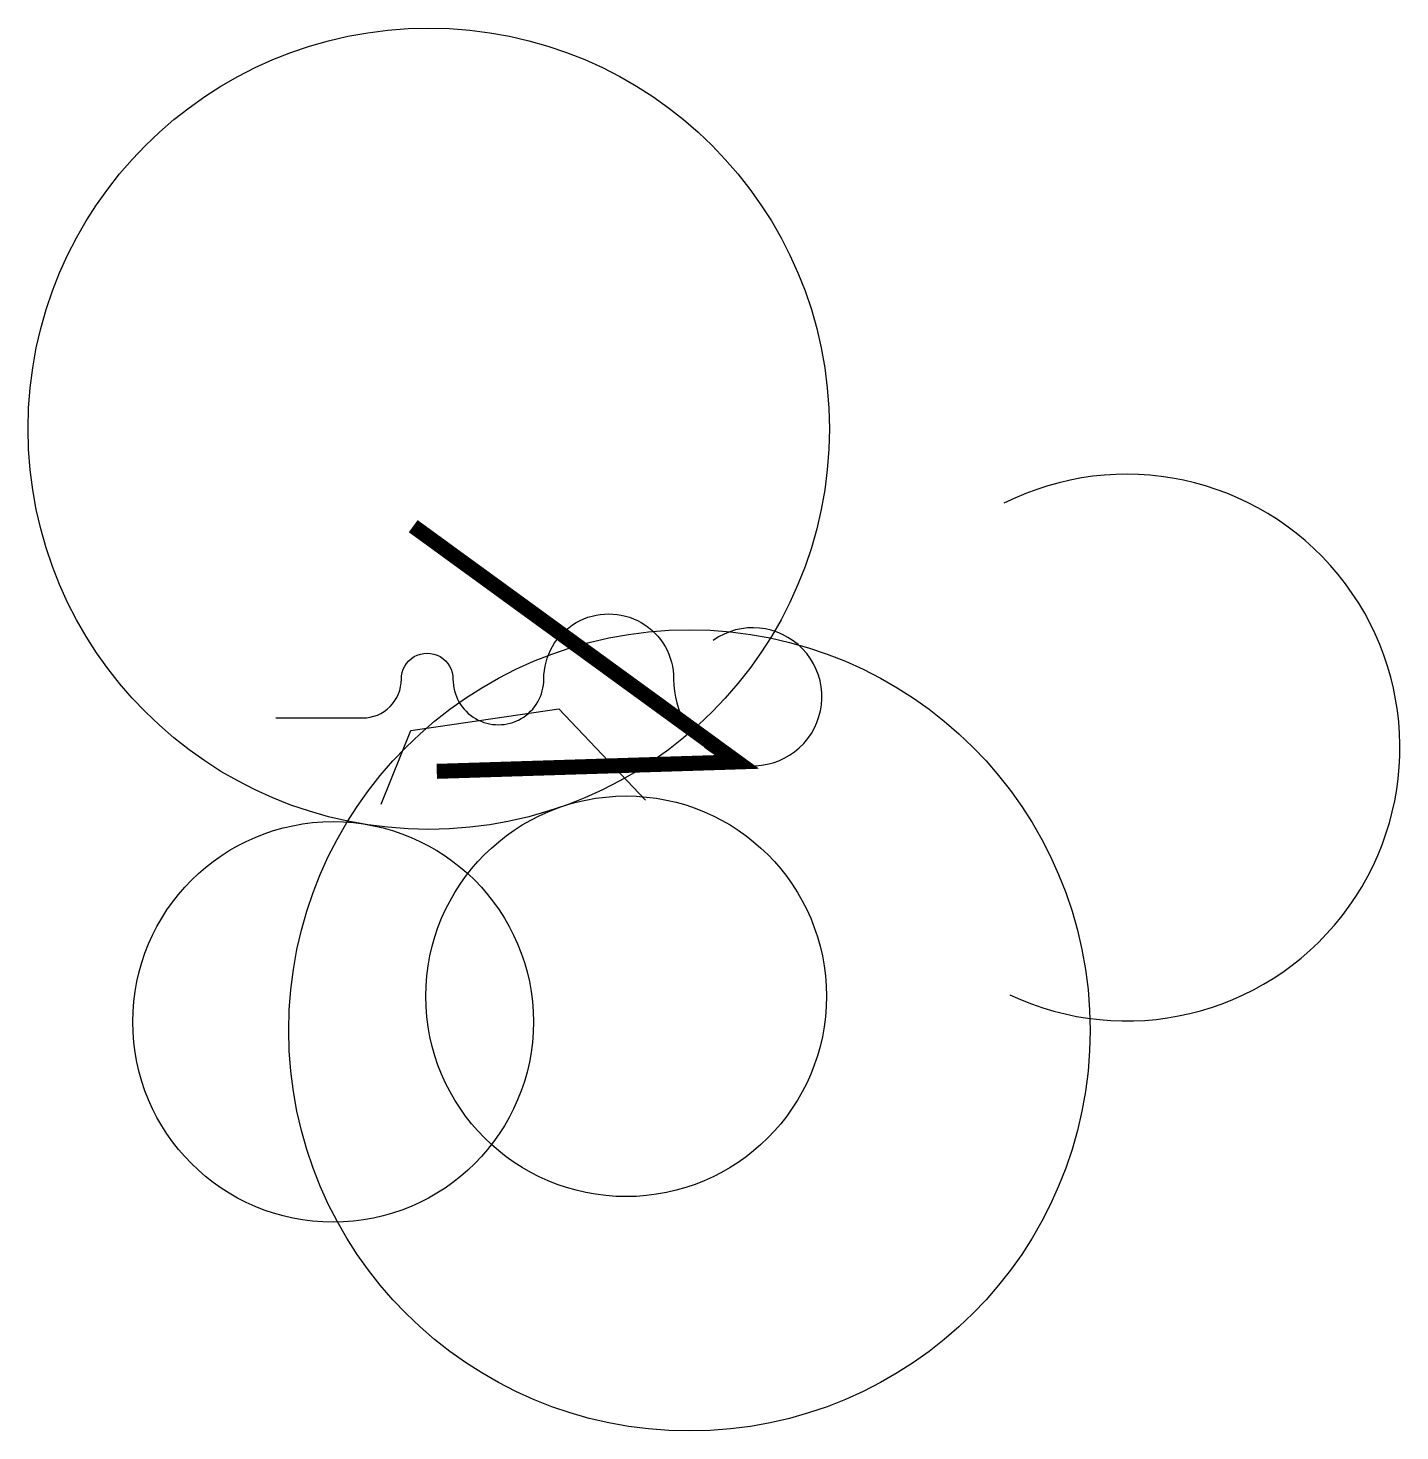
# Model space of a CAD drawing. Header units: inches. Extents: x -2.2 to 11.5, y -6.8 to 7.2.
import ezdxf

# ---------------------------------------------------------------- set-up
doc = ezdxf.new("R2010")
doc.units = ezdxf.units.IN
doc.header["$MEASUREMENT"] = 0

msp = doc.modelspace()

# ---------------------------------------------------------------- linework, layer by layer
at = {"const_width": 0.15}
msp.add_lwpolyline([(1.87, -0.221), (4.869, -0.127), (1.635, 2.227)], dxfattribs=at)
msp.add_lwpolyline([(0.262, 0.312), (1.13, 0.312, 0.415601), (1.517, 0.7, -1.004746), (2.032, 0.7, 1.004746), (2.939, 0.7, -1.004746), (4.235, 0.7, 0.276108), (4.697, -0.081, 1.798863), (4.63, 1.087, 0.193387)], format="xyb")
msp.add_lwpolyline([(1.316, -0.55), (1.612, 0.187), (3.09, 0.404), (3.953, -0.509)])
for centre, radius in [((1.79, 3.2), 4), ((4.393, -2.807), 4), ((3.761, -2.467), 2), ((0.835, -2.723), 2)]:
    msp.add_circle(centre, radius)
msp.add_arc((8.757, 0.016), 2.729, 244.692, 116.6453)

doc.saveas('drawing.dxf')
